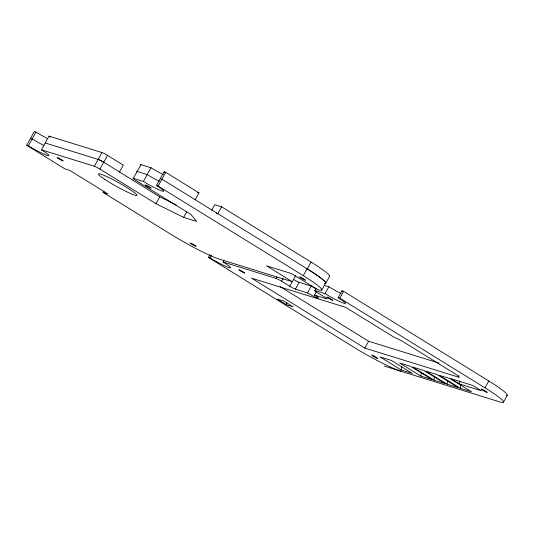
<?xml version="1.0" encoding="UTF-8"?>
<svg xmlns="http://www.w3.org/2000/svg" width="534" height="534" viewBox="0 0 534 534"><rect width="100%" height="100%" fill="white"/><g stroke="black" fill="none" stroke-linecap="round" stroke-linejoin="round"><path stroke-width="0.8" d="M286.391 304.734L277.146 299.027L283.841 301.103L293.079 306.81L286.391 304.734L286.771 302.471M401.194 369.975L380.034 356.912L391.288 360.403L412.448 373.466L401.194 369.975L401.828 366.211M420.799 376.056L399.646 362.993L410.9 366.484L432.053 379.547L420.799 376.056L421.439 372.291M433.942 380.135L412.789 367.072L424.043 370.563L445.196 383.626L433.942 380.135L434.583 376.363M447.085 384.206L425.932 371.143L437.186 374.634L458.339 387.697L447.085 384.206L447.726 380.442M459.4 383.913L450.89 378.659L472.877 385.481L481.388 390.734L459.4 383.913L459.914 380.902M460.228 388.285L439.068 375.222L450.322 378.713L471.482 391.776L460.228 388.285L460.869 384.513M103.896 191.092L103.135 192.46L107.921 193.949L69.74 170.373L64.954 168.891L26.7 145.268L30.511 138.426M26.7 145.268L28.382 145.789L35.952 132.072A15.886 1.549 29.1 0 0 47.686 138.6M28.382 145.789A15.886 1.549 29.1 0 0 47.186 155.394A15.886 1.549 29.1 0 0 41.445 149.84L49.008 136.123L101.921 152.53A4.719 0.461 29.1 0 1 107.508 155.381L123.314 165.146L119.503 171.988M41.445 149.84L94.351 166.248L101.921 152.53M163.291 174.565A15.886 1.549 29.1 0 1 150.995 167.763L140.969 164.652L133.353 178.343A4.719 0.461 29.1 0 0 135.062 179.991L191.112 214.601L196.525 221.363L183.656 217.371L155.995 203.714L99.938 169.098L107.508 155.381M133.353 178.343L143.379 181.447L150.995 167.763M143.379 181.447A15.886 1.549 29.1 0 0 162.182 191.052A15.886 1.549 29.1 0 0 156.435 185.498L164.058 171.814L165.74 172.335L198.962 192.847L195.157 199.689M156.435 185.498L158.124 186.019L165.74 172.335M155.995 203.714L159.806 196.866L176.253 204.989M183.656 217.371L186.7 211.898M211.704 210.176L214.755 204.702L221.61 206.825L311.068 262.067A39.977 3.898 29.1 0 1 329.278 276.632M221.61 206.825L217.799 213.673L216.277 213.199M400.847 371.217A39.977 3.898 29.1 0 1 353.535 347.053L208.38 257.421L209.902 254.685M208.38 257.421L210.062 257.949L211.584 255.212M210.062 257.949A15.886 1.549 29.1 0 0 228.866 267.547A15.886 1.549 29.1 0 0 223.119 261.994L223.879 260.625M223.119 261.994L276.031 278.401L276.792 277.033M316.368 291.644L314.466 295.068A8.497 0.828 29.1 0 1 317.536 298.039A8.497 0.828 29.1 0 1 307.477 292.899L295.349 289.141A4.719 0.461 29.1 0 1 289.762 286.284L281.618 281.258L283.14 278.521M289.762 286.284L295.669 275.564M295.349 289.141L299.16 282.299L311.289 286.057A8.497 0.828 29.1 0 0 315.04 288.226M103.135 192.46L171.861 234.9A39.977 3.898 29.1 0 0 219.174 259.063L292.245 281.718L266.466 265.805L291.43 273.541L317.737 289.628A39.977 3.898 29.1 0 0 303.279 275.651L307.09 268.809A39.977 3.898 29.1 0 1 325.593 283.147L321.788 289.989M324.912 283.554A39.977 3.898 29.1 0 0 307.257 268.909L311.068 262.067M307.477 292.899L311.289 286.057M314.466 295.068L326.588 298.826A4.719 0.461 29.1 0 0 324.886 297.178L316.735 292.145A4.719 0.461 29.1 0 1 315.027 290.496L316.175 288.44M325.767 283.247L329.571 276.405M315.027 290.496L325.059 293.607L328.864 286.758A15.886 1.549 29.1 0 0 341.159 293.567M325.059 293.607A15.886 1.549 29.1 0 0 343.863 303.205A15.886 1.549 29.1 0 0 338.115 297.652L341.927 290.81L343.609 291.33L488.77 380.962A39.977 3.898 29.1 0 1 506.426 395.607M338.115 297.652L339.798 298.179L343.609 291.33M364.782 348.075L458.179 377.031A10.386 1.015 29.1 0 0 458.426 376.143L457.858 375.702A10.386 1.015 29.1 0 0 454.421 373.399L406.12 343.582A9.579 0.934 29.1 0 0 394.553 337.548L345.672 307.37L251.554 278.161L364.782 348.075L368.594 341.233L439.035 363.073M458.179 377.031L458.94 375.662M384.346 366.097L499.417 401.782A39.977 3.898 29.1 0 0 484.959 387.804L488.77 380.962M503.462 402.149L507.273 395.3M35.952 132.072L34.269 131.551L30.458 138.393L32.194 138.947M45.203 142.965L98.163 159.406A4.719 0.461 29.1 0 1 103.696 162.229L159.806 196.866M160.247 178.656L161.929 179.177L307.257 268.909M197.393 192.36L198.962 192.847M324.238 285.323L328.864 286.758M158.124 186.019L303.279 275.651M339.798 298.179L484.959 387.804M280.136 286.611L368.594 341.233M299.16 282.299A4.719 0.461 29.1 0 1 293.573 279.442M341.927 290.81A15.886 1.549 29.1 0 1 343.469 291.784M276.031 278.401A4.719 0.461 29.1 0 1 281.618 281.258M94.351 166.248A4.719 0.461 29.1 0 1 99.938 169.098M43.881 145.448A15.886 1.549 29.1 0 1 32.147 138.913M325.299 283.374A39.977 3.898 29.1 0 1 324.745 283.454M159.479 181.413A15.886 1.549 29.1 0 1 147.19 174.605L137.158 171.494A4.719 0.461 29.1 0 0 136.858 171.728M98.163 159.406A4.719 0.461 29.1 0 1 103.75 162.256M49.008 136.123A15.886 1.549 29.1 0 1 50.556 137.091M140.669 164.886A4.719 0.461 29.1 0 1 140.969 164.652M164.058 171.814A15.886 1.549 29.1 0 1 165.6 172.782M482.175 389.887A3.464 0.34 29.1 0 0 487.195 392.45A3.464 0.34 29.1 0 0 483.357 389.88A3.464 0.34 29.1 0 0 482.175 389.887M372.705 355.938A3.464 0.34 29.1 0 0 377.725 358.501A3.464 0.34 29.1 0 0 373.887 355.938A3.464 0.34 29.1 0 0 372.705 355.938M327.796 297.865A3.464 0.34 29.1 0 0 332.815 300.428A3.464 0.34 29.1 0 0 328.977 297.865A3.464 0.34 29.1 0 0 327.796 297.865M239.839 270.591A3.464 0.34 29.1 0 0 244.852 273.154A3.464 0.34 29.1 0 0 241.021 270.591A3.464 0.34 29.1 0 0 239.839 270.591M191.025 243.784A3.464 0.34 29.1 0 0 196.045 246.348A3.464 0.34 29.1 0 0 192.207 243.784A3.464 0.34 29.1 0 0 191.025 243.784M104.564 179.217A22.034 2.149 29.1 0 0 136.497 195.524A22.034 2.149 29.1 0 0 112.08 179.197A22.034 2.149 29.1 0 0 104.564 179.217M300.502 277.733A3.464 0.34 29.1 0 0 305.515 280.297A3.464 0.34 29.1 0 0 301.683 277.727A3.464 0.34 29.1 0 0 300.502 277.733M146.122 185.712A3.464 0.34 29.1 0 0 151.135 188.275A3.464 0.34 29.1 0 0 147.297 185.712A3.464 0.34 29.1 0 0 146.122 185.712M58.159 158.438A3.464 0.34 29.1 0 0 63.179 161.001A3.464 0.34 29.1 0 0 59.341 158.431A3.464 0.34 29.1 0 0 58.159 158.438"/></g></svg>
